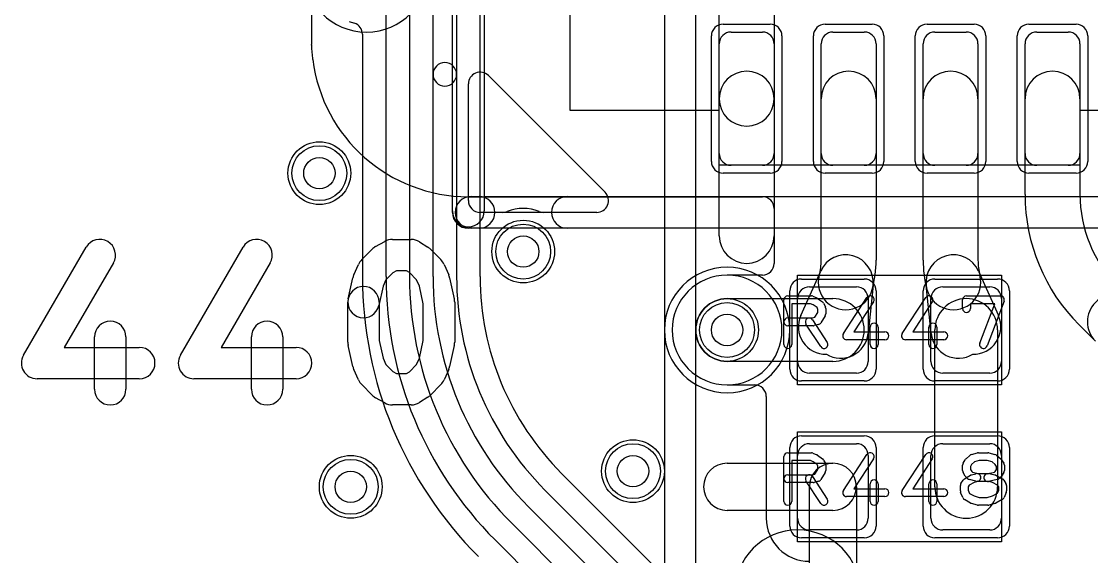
# Model space of a CAD drawing. Extents: x -1.5 to 30.7, y -0.5 to 30.
# Drawn here: x 9.4 to 16.22, y 15.56 to 18.97 of the extents above; entities that cross this region are included whole.
import ezdxf

# ---------------------------------------------------------------- set-up
doc = ezdxf.new("R2010")
doc.units = 0
for name, color, linetype in [('Hole', 1, 'CONTINUOUS'), ('L1', 3, 'CONTINUOUS'), ('L2', 3, 'CONTINUOUS'), ('L3', 3, 'CONTINUOUS'), ('L4', 3, 'CONTINUOUS'), ('MetalMask-A', 176, 'CONTINUOUS'), ('PartsArea-A', 111, 'CONTINUOUS'), ('PartsSilk-A', 221, 'CONTINUOUS'), ('Resist-A', 2, 'CONTINUOUS'), ('Resist-B', 2, 'CONTINUOUS'), ('Silk-A', 140, 'CONTINUOUS')]:
    doc.layers.add(name, color=color, linetype=linetype)

msp = doc.modelspace()

# ---------------------------------------------------------------- linework, layer by layer
at = {"layer": 'Hole'}
for centre in [(11.3, 18), (12.6, 17.5), (13.9, 17), (13.3, 16.1), (11.5, 16)]:
    msp.add_circle(centre, 0.1, dxfattribs=at)
at = {"layer": 'L1'}
for p, q in [((11.24996, 20.325), (11.24996, 18.84996)), ((13.85, 18.475), (13.85, 19.27647)), ((14.2, 19.27647), (14.2, 18.475)), ((13.925, 18.9), (14.125, 18.9)), ((14.575, 18.9), (14.775, 18.9)), ((15.225, 18.9), (15.425, 18.9)), ((15.875, 18.9), (16.075, 18.9)), ((13.85, 18.125), (13.85, 18.825)), ((14.2, 18.825), (14.2, 18.125)), ((14.5, 18.125), (14.5, 18.825)), ((14.85, 18.825), (14.85, 18.125)), ((15.15, 18.125), (15.15, 18.825)), ((15.5, 18.825), (15.5, 18.125)), ((15.8, 18.125), (15.8, 18.825)), ((16.15, 18.825), (16.15, 18.125)), ((13.85, 17.6), (13.85, 18.475)), ((14.2, 18.475), (14.2, 17.6)), ((14.5, 17.44454), (14.5, 18.475)), ((14.85, 18.475), (14.85, 17.44454)), ((15.15, 17.44464), (15.15, 18.475)), ((15.5, 18.475), (15.5, 17.44464)), ((15.8, 17.86421), (15.8, 18.475)), ((16.15, 18.475), (16.15, 17.86421)), ((14.125, 18.05), (13.925, 18.05)), ((14.775, 18.05), (14.575, 18.05)), ((15.425, 18.05), (15.225, 18.05)), ((16.075, 18.05), (15.875, 18.05)), ((12.24996, 17.84996), (14.125, 17.84996)), ((14.2, 17.77496), (14.2, 17.42504)), ((14.125, 17.35004), (13.9, 17.35004)), ((14.36966, 17.092), (14.49681, 17.37582)), ((15.50319, 17.37582), (15.63034, 17.092)), ((14.425, 17.275), (14.725, 17.275)), ((14.8306, 17.28639), (14.79882, 16.97702)), ((15.20118, 16.97702), (15.1694, 17.28639)), ((15.275, 17.275), (15.575, 17.275)), ((13.9, 17.2), (14.575, 17.2)), ((14.35, 16.8), (14.35, 17.2)), ((14.8, 17.2), (14.8, 16.8)), ((15.2, 16.8), (15.2, 17.2)), ((15.65, 17.2), (15.65, 16.8)), ((15.225, 16), (15.225, 17)), ((15.625, 17), (15.625, 16)), ((16.24883, 16.92868), (16.14414, 17.03337)), ((14.575, 16.8), (13.9, 16.8)), ((14.725, 16.725), (14.425, 16.725)), ((15.575, 16.725), (15.275, 16.725)), ((13.9, 16.64996), (14.07496, 16.64996)), ((14.14996, 16.57496), (14.14996, 15.8)), ((14.425, 16.275), (14.725, 16.275)), ((15.275, 16.275), (15.575, 16.275)), ((14.35, 15.8), (14.35, 16.2)), ((14.8, 16.2), (14.8, 15.8)), ((15.2, 15.8), (15.2, 16.2)), ((15.65, 16.2), (15.65, 15.8)), ((13.9, 16.15), (14.575, 16.15)), ((14.425, 15.3), (14.425, 16)), ((14.725, 16), (14.725, 15.3)), ((14.575, 15.85), (13.9, 15.85)), ((14.725, 15.725), (14.425, 15.725)), ((15.575, 15.725), (15.275, 15.725))]:
    msp.add_line(p, q, dxfattribs=at)
for centre in [(11.3, 18), (12.6, 17.5), (13.9, 17), (13.3, 16.1), (11.5, 16)]:
    msp.add_circle(centre, 0.2, dxfattribs=at)
for centre, radius, start, end in [((12.24996, 18.84996), 1, 180, -178.364552), ((13.925, 18.825), 0.075, 90, 180), ((14.125, 18.825), 0.075, 0, 90), ((14.575, 18.825), 0.075, 90, 180), ((14.775, 18.825), 0.075, 0, 90), ((15.225, 18.825), 0.075, 90, 180), ((15.425, 18.825), 0.075, 0, 90), ((15.875, 18.825), 0.075, 90, 180), ((16.075, 18.825), 0.075, 0, 90), ((11.6, 18.79999), 0.35004, 177.398181, -168.609816), ((11.1754, 18.81928), 0.075, -2.598399, 1.63505), ((11.18333, 18.71605), 0.075, 7.145862, 11.389341), ((12.24996, 18.84996), 1, -172.843501, -90), ((14.025, 18.475), 0.175, 0, 180), ((14.675, 18.475), 0.175, 0, 180), ((15.325, 18.475), 0.175, 0, 180), ((15.975, 18.475), 0.175, 0, 180), ((14.025, 18.475), 0.175, 180, 0), ((13.925, 18.125), 0.075, 180, -90), ((14.125, 18.125), 0.075, -90, 0), ((14.575, 18.125), 0.075, 180, -90), ((14.775, 18.125), 0.075, -90, 0), ((15.225, 18.125), 0.075, 180, -90), ((15.425, 18.125), 0.075, -90, 0), ((15.875, 18.125), 0.075, 180, -90), ((16.075, 18.125), 0.075, -90, 0), ((14.125, 17.77496), 0.075, 0, 90), ((16.975, 17.86421), 1.175, 180, -135.00069), ((16.975, 17.86421), 0.825, 180, -135.000982), ((14.025, 17.6), 0.175, 180, 0), ((14.65653, 17.30429), 0.175, -5.871214, 155.874958), ((15.34348, 17.30427), 0.175, 24.132356, -174.135635), ((14.125, 17.42504), 0.075, -90, 0), ((14.13329, 17.44453), 0.36671, -15.003909, 0.001562), ((14.13329, 17.44453), 0.71671, -15.00418, 0.000799), ((15.86734, 17.44463), 0.71734, 179.999201, -165.000802), ((15.86734, 17.44463), 0.36734, 179.99844, -165.000562), ((13.9, 17), 0.35004, 90, -90), ((14.65654, 17.30428), 0.175, 164.994982, -15.003909), ((15.34348, 17.30427), 0.175, -165.001307, 14.999198), ((14.425, 17.2), 0.075, 90, 180), ((14.725, 17.2), 0.075, 0, 90), ((15.275, 17.2), 0.075, 90, 180), ((15.575, 17.2), 0.075, 0, 90), ((13.9, 17), 0.2, 90, -90), ((14.575, 17), 0.2, -90, 90), ((15.425, 17), 0.2, 0, 180), ((16.37257, 17.05242), 0.175, 45.002315, -134.999125), ((14.52937, 17.02045), 0.175, 155.867644, -88.61168), ((15.47063, 17.02045), 0.175, -91.38832, 24.132151), ((14.62474, 16.9949), 0.175, -121.382073, -5.86513), ((15.37526, 16.9949), 0.175, -174.135635, -58.617927), ((14.425, 16.8), 0.075, 180, -90), ((14.725, 16.8), 0.075, -90, 0), ((15.275, 16.8), 0.075, 180, -90), ((15.575, 16.8), 0.075, -90, 0), ((14.07496, 16.57496), 0.075, 0, 90), ((14.425, 16.2), 0.075, 90, 180), ((14.725, 16.2), 0.075, 0, 90), ((15.275, 16.2), 0.075, 90, 180), ((15.575, 16.2), 0.075, 0, 90), ((13.9, 16), 0.15, 90, -90), ((14.575, 16), 0.15, 0, 180), ((14.575, 16), 0.15, -90, 90), ((15.425, 16), 0.2, 180, 0), ((14.425, 15.8), 0.27504, 180, -90), ((14.425, 15.8), 0.075, 180, -90), ((14.725, 15.8), 0.075, -90, 0), ((15.275, 15.8), 0.075, 180, -90), ((15.575, 15.8), 0.075, -90, 0)]:
    msp.add_arc(centre, radius, start, end, dxfattribs=at)
at = {"layer": 'L2'}
for p, q in [((13.49996, 19.5), (13.49996, 15.41559)), ((13.7, 15.41559), (13.7, 19.5))]:
    msp.add_line(p, q, dxfattribs=at)
for centre in [(11.3, 18), (12.6, 17.5), (13.9, 17), (13.3, 16.1), (11.5, 16)]:
    msp.add_circle(centre, 0.2, dxfattribs=at)
for centre, start, end in [((11.6, 19.3), 90, -90), ((11.6, 19.3), -90, 90), ((14.35, 15.325), 90, -90), ((14.35, 15.325), -90, 90)]:
    msp.add_arc(centre, 0.40004, start, end, dxfattribs=at)
at = {"layer": 'L3'}
for centre in [(11.3, 18), (12.6, 17.5), (13.3, 16.1), (11.5, 16)]:
    msp.add_circle(centre, 0.2, dxfattribs=at)
for centre, start, end in [((11.6, 19.3), 90, -90), ((11.6, 19.3), -90, 90), ((13.9, 17), 90, -90), ((13.9, 17), -90, 90)]:
    msp.add_arc(centre, 0.40004, start, end, dxfattribs=at)
at = {"layer": 'L4'}
for p, q in [((12.025, 18.6303), (12.025, 19.90234)), ((12.175, 19.90234), (12.175, 18.6303)), ((12.32504, 17.34059), (12.32504, 19.84931)), ((11.725, 17.34053), (11.725, 19.1)), ((11.875, 19.1), (11.875, 17.34053)), ((11.48998, 18.96769), (11.52373, 18.95641)), ((11.57496, 18.88528), (11.57496, 17.34053)), ((12.025, 17.34059), (12.025, 18.6303)), ((12.175, 18.6303), (12.175, 17.34059)), ((15.26047, 13.66995), (12.84491, 16.08549)), ((12.73882, 15.9794), (15.15437, 13.56385)), ((15.04831, 13.45779), (12.63275, 15.87333)), ((12.52669, 15.76723), (14.94219, 13.35171)), ((14.83613, 13.24565), (12.42062, 15.66116))]:
    msp.add_line(p, q, dxfattribs=at)
for centre in [(11.3, 18), (12.6, 17.5), (13.9, 17), (13.3, 16.1), (11.5, 16)]:
    msp.add_circle(centre, 0.2, dxfattribs=at)
for centre, radius, start, end in [((11.49996, 18.88528), 0.075, 0, 71.521565), ((12.1, 18.6303), 0.075, 0, 180), ((12.1, 18.6303), 0.075, 180, 0), ((14.1, 17.34055), 2.52504, -179.999546, -134.99984), ((14.1, 17.34054), 2.375, -179.999759, -135), ((14.1, 17.34054), 2.225, -179.999742, -135), ((14.1, 17.34058), 2.075, 179.999724, -135), ((14.1, 17.34058), 1.925, 179.999702, -135), ((14.10002, 17.34058), 1.77498, 179.999677, -135.000457), ((13.9, 17), 0.35004, 90, -90), ((13.9, 17), 0.35004, -90, 90)]:
    msp.add_arc(centre, radius, start, end, dxfattribs=at)
at = {"layer": 'MetalMask-A'}
for p, q in [((13.925, 18.9), (14.125, 18.9)), ((14.575, 18.9), (14.775, 18.9)), ((15.225, 18.9), (15.425, 18.9)), ((15.875, 18.9), (16.075, 18.9)), ((13.85, 18.125), (13.85, 18.825)), ((14.2, 18.825), (14.2, 18.125)), ((14.5, 18.125), (14.5, 18.825)), ((14.85, 18.825), (14.85, 18.125)), ((15.15, 18.125), (15.15, 18.825)), ((15.5, 18.825), (15.5, 18.125)), ((15.8, 18.125), (15.8, 18.825)), ((16.15, 18.825), (16.15, 18.125)), ((14.125, 18.05), (13.925, 18.05)), ((14.775, 18.05), (14.575, 18.05)), ((15.425, 18.05), (15.225, 18.05)), ((16.075, 18.05), (15.875, 18.05)), ((14.425, 17.275), (14.725, 17.275)), ((15.275, 17.275), (15.575, 17.275)), ((14.35, 16.8), (14.35, 17.2)), ((14.8, 17.2), (14.8, 16.8)), ((15.2, 16.8), (15.2, 17.2)), ((15.65, 17.2), (15.65, 16.8)), ((14.725, 16.725), (14.425, 16.725)), ((15.575, 16.725), (15.275, 16.725)), ((14.425, 16.275), (14.725, 16.275)), ((15.275, 16.275), (15.575, 16.275)), ((14.35, 15.8), (14.35, 16.2)), ((14.8, 16.2), (14.8, 15.8)), ((15.2, 15.8), (15.2, 16.2)), ((15.65, 16.2), (15.65, 15.8)), ((14.725, 15.725), (14.425, 15.725)), ((15.575, 15.725), (15.275, 15.725))]:
    msp.add_line(p, q, dxfattribs=at)
for centre, start, end in [((13.925, 18.825), 90, 180), ((14.125, 18.825), 0, 90), ((14.575, 18.825), 90, 180), ((14.775, 18.825), 0, 90), ((15.225, 18.825), 90, 180), ((15.425, 18.825), 0, 90), ((15.875, 18.825), 90, 180), ((16.075, 18.825), 0, 90), ((13.925, 18.125), 180, -90), ((14.125, 18.125), -90, 0), ((14.575, 18.125), 180, -90), ((14.775, 18.125), -90, 0), ((15.225, 18.125), 180, -90), ((15.425, 18.125), -90, 0), ((15.875, 18.125), 180, -90), ((16.075, 18.125), -90, 0), ((14.425, 17.2), 90, 180), ((14.725, 17.2), 0, 90), ((15.275, 17.2), 90, 180), ((15.575, 17.2), 0, 90), ((14.425, 16.8), 180, -90), ((14.725, 16.8), -90, 0), ((15.275, 16.8), 180, -90), ((15.575, 16.8), -90, 0), ((14.425, 16.2), 90, 180), ((14.725, 16.2), 0, 90), ((15.275, 16.2), 90, 180), ((15.575, 16.2), 0, 90), ((14.425, 15.8), 180, -90), ((14.725, 15.8), -90, 0), ((15.275, 15.8), 180, -90), ((15.575, 15.8), -90, 0)]:
    msp.add_arc(centre, 0.075, start, end, dxfattribs=at)
at = {"layer": 'PartsArea-A'}
for p, q in [((12.9, 18.4), (12.9, 19.35)), ((13.85, 18.4), (12.9, 18.4)), ((13.85, 18.05), (13.85, 18.4)), ((17.1, 18.4), (16.15, 18.4)), ((16.15, 18.4), (16.15, 18.05)), ((16.15, 18.05), (13.85, 18.05)), ((14.35, 16.65), (14.35, 17.35)), ((14.35, 17.35), (15.65, 17.35)), ((15.65, 17.35), (15.65, 16.65)), ((15.65, 16.65), (14.35, 16.65)), ((14.35, 16.35), (15.65, 16.35)), ((14.35, 15.65), (14.35, 16.35)), ((15.65, 16.35), (15.65, 15.65)), ((15.65, 15.65), (14.35, 15.65))]:
    msp.add_line(p, q, dxfattribs=at)
at = {"layer": 'PartsSilk-A'}
for p, q in [((12.1484, 17.75), (12.1484, 23.25)), ((12.3516, 23.25), (12.3516, 17.8516)), ((12.25, 17.825), (12.25, 18.56893)), ((12.37803, 18.62197), (13.12197, 17.87803)), ((12.3516, 17.8516), (17.6484, 17.8516)), ((13.06893, 17.75), (12.325, 17.75)), ((17.75, 17.6484), (12.25, 17.6484)), ((14.2875, 17.21759), (14.4375, 17.21759)), ((14.44765, 17.21544), (14.47265, 17.20433)), ((14.4772, 17.2017), (14.50776, 17.17948)), ((14.64157, 16.97663), (14.79157, 17.20626)), ((15.01657, 16.97663), (15.16657, 17.20626)), ((15.42639, 17.21759), (15.64306, 17.21759)), ((14.2625, 16.90741), (14.2625, 17.19259)), ((14.4322, 17.16759), (14.3125, 17.16759)), ((14.3125, 17.16759), (14.3125, 16.90741)), ((14.44993, 17.15971), (14.4322, 17.16759)), ((14.47343, 17.14263), (14.44993, 17.15971)), ((14.47917, 17.13114), (14.47343, 17.14263)), ((14.47917, 17.11087), (14.47917, 17.13114)), ((14.51542, 17.17044), (14.52653, 17.14822)), ((14.52917, 17.13704), (14.52917, 17.1037)), ((14.83343, 17.17892), (14.70869, 16.98796)), ((15.20843, 17.17892), (15.08369, 16.98796)), ((15.40139, 17.13704), (15.40139, 17.19259)), ((15.60682, 17.16759), (15.45139, 17.16759)), ((15.45139, 17.16759), (15.45139, 17.13704)), ((15.51135, 16.91629), (15.60682, 17.16759)), ((15.66643, 17.18371), (15.55809, 16.89853)), ((14.2875, 17.07685), (14.44533, 17.07685)), ((14.44453, 17.06553), (14.53898, 16.92109)), ((14.44533, 17.07685), (14.46042, 17.08087)), ((14.46042, 17.08087), (14.47917, 17.11087)), ((14.52537, 17.09045), (14.49759, 17.04601)), ((14.44861, 17.02685), (14.2875, 17.02685)), ((14.49714, 16.89373), (14.40269, 17.03817)), ((14.48283, 17.0351), (14.45505, 17.02769)), ((14.8125, 16.90741), (14.8125, 17.01852)), ((14.8625, 17.01852), (14.8625, 16.90741)), ((15.1875, 16.90741), (15.1875, 17.01852)), ((15.2375, 17.01852), (15.2375, 16.90741)), ((14.90694, 16.93796), (14.6625, 16.93796)), ((14.70869, 16.98796), (14.90694, 16.98796)), ((15.28194, 16.93796), (15.0375, 16.93796)), ((15.08369, 16.98796), (15.28194, 16.98796)), ((14.2625, 15.90741), (14.2625, 16.19259)), ((14.2875, 16.21759), (14.4375, 16.21759)), ((14.44765, 16.21544), (14.47265, 16.20433)), ((14.4772, 16.2017), (14.50776, 16.17948)), ((14.64157, 15.97663), (14.79157, 16.20626)), ((14.83343, 16.17892), (14.70869, 15.98796)), ((15.01657, 15.97663), (15.16657, 16.20626)), ((15.20843, 16.17892), (15.08369, 15.98796)), ((15.42367, 16.17795), (15.44867, 16.20017)), ((15.45841, 16.20552), (15.4973, 16.21663)), ((15.50417, 16.21759), (15.5625, 16.21759)), ((15.56937, 16.21663), (15.60826, 16.20552)), ((15.61701, 16.201), (15.64479, 16.17878)), ((14.4322, 16.16759), (14.3125, 16.16759)), ((14.3125, 16.16759), (14.3125, 15.90741)), ((14.44993, 16.15971), (14.4322, 16.16759)), ((14.47343, 16.14263), (14.44993, 16.15971)), ((14.46042, 16.08087), (14.47917, 16.11087)), ((14.47917, 16.13114), (14.47343, 16.14263)), ((14.47917, 16.11087), (14.47917, 16.13114)), ((14.51542, 16.17044), (14.52653, 16.14822)), ((14.52917, 16.13704), (14.52917, 16.1037)), ((15.40139, 16.1037), (15.40139, 16.13704)), ((15.40519, 16.15029), (15.41908, 16.17251)), ((15.45957, 16.14296), (15.45139, 16.12987)), ((15.45139, 16.12987), (15.45139, 16.11087)), ((15.45139, 16.11087), (15.45997, 16.09715)), ((15.47763, 16.15901), (15.45957, 16.14296)), ((15.50767, 16.16759), (15.47763, 16.15901)), ((15.559, 16.16759), (15.50767, 16.16759)), ((15.5897, 16.15882), (15.559, 16.16759)), ((15.61023, 16.1424), (15.5897, 16.15882)), ((15.60948, 16.09715), (15.61806, 16.11087)), ((15.61806, 16.12987), (15.61023, 16.1424)), ((15.61806, 16.11087), (15.61806, 16.12987)), ((15.65037, 16.17251), (15.66426, 16.15029)), ((15.66806, 16.13704), (15.66806, 16.1037)), ((14.2875, 16.07685), (14.44533, 16.07685)), ((14.49714, 15.89373), (14.40269, 16.03817)), ((14.44453, 16.06553), (14.53898, 15.92109)), ((14.44533, 16.07685), (14.46042, 16.08087)), ((14.52537, 16.09045), (14.49759, 16.04601)), ((15.3913, 16.02066), (15.40519, 16.04288)), ((15.41908, 16.06823), (15.40519, 16.09045)), ((15.41399, 16.05134), (15.45288, 16.07356)), ((15.43371, 16.05269), (15.4226, 16.0638)), ((15.48662, 16.0351), (15.44495, 16.04621)), ((15.45884, 16.07601), (15.48662, 16.08342)), ((15.45997, 16.09715), (15.46432, 16.0928)), ((15.46432, 16.0928), (15.49634, 16.08426)), ((15.49634, 16.08426), (15.57361, 16.08426)), ((15.5576, 16.08377), (15.60574, 16.0934)), ((15.62296, 16.04586), (15.5674, 16.03475)), ((15.58005, 16.08342), (15.60783, 16.07601)), ((15.60574, 16.0934), (15.60948, 16.09715)), ((15.61315, 16.07391), (15.65482, 16.05169)), ((15.64685, 16.0638), (15.63574, 16.05269)), ((15.66426, 16.09045), (15.65037, 16.06823)), ((15.66426, 16.04287), (15.67814, 16.02065)), ((14.44861, 16.02685), (14.2875, 16.02685)), ((14.48283, 16.0351), (14.45505, 16.02769)), ((14.70869, 15.98796), (14.90694, 15.98796)), ((14.8125, 15.90741), (14.8125, 16.01852)), ((14.8625, 16.01852), (14.8625, 15.90741)), ((15.08369, 15.98796), (15.28194, 15.98796)), ((15.1875, 15.90741), (15.1875, 16.01852)), ((15.2375, 16.01852), (15.2375, 15.90741)), ((15.3875, 15.97407), (15.3875, 16.00741)), ((15.44425, 16.01104), (15.4375, 16.00024)), ((15.4375, 16.00024), (15.4375, 15.97907)), ((15.4375, 15.97907), (15.44619, 15.95822)), ((15.47486, 16.02853), (15.44425, 16.01104)), ((15.4995, 16.0351), (15.47486, 16.02853)), ((15.57033, 16.03426), (15.49306, 16.03426)), ((15.59217, 16.02844), (15.57033, 16.03426)), ((15.6254, 16.01072), (15.59217, 16.02844)), ((15.62342, 15.9586), (15.63194, 15.97907)), ((15.63194, 16.00024), (15.6254, 16.01072)), ((15.63194, 15.97907), (15.63194, 16.00024)), ((15.68194, 16.00741), (15.68194, 15.97407)), ((14.90694, 15.93796), (14.6625, 15.93796)), ((15.28194, 15.93796), (15.0375, 15.93796)), ((15.40331, 15.93112), (15.38942, 15.96445)), ((15.45288, 15.89681), (15.41399, 15.91903)), ((15.44619, 15.95822), (15.47506, 15.94173)), ((15.47506, 15.94173), (15.50767, 15.93241)), ((15.50767, 15.93241), (15.559, 15.93241)), ((15.559, 15.93241), (15.59197, 15.94183)), ((15.59197, 15.94183), (15.62342, 15.9586)), ((15.65482, 15.91868), (15.61315, 15.89646)), ((15.68002, 15.96446), (15.66614, 15.93113)), ((15.4973, 15.88337), (15.45841, 15.89448)), ((15.5625, 15.88241), (15.50417, 15.88241)), ((15.60826, 15.89448), (15.56937, 15.88337))]:
    msp.add_line(p, q, dxfattribs=at)
for centre, radius, start, end in [((12.325, 18.56893), 0.075, 45.005402, 180), ((12.325, 17.825), 0.075, 180, -90), ((13.06894, 17.825), 0.075, -90.007639, 45), ((12.25, 17.75), 0.1016, 180, -90), ((14.2875, 17.19259), 0.025, 90, 180), ((14.4375, 17.19259), 0.025, 66.049145, 90), ((14.4625, 17.18148), 0.025, 53.982737, 66.039637), ((14.8125, 17.19259), 0.025, -33.149737, 146.846436), ((15.1875, 17.19259), 0.025, -33.149737, 146.846436), ((15.42639, 17.19259), 0.025, 90, 180), ((15.64306, 17.19259), 0.025, -20.805506, 90), ((14.49306, 17.15926), 0.025, 26.565051, 53.979316), ((14.50417, 17.13704), 0.025, 0, 26.565051), ((15.42639, 17.13704), 0.025, 180, 0), ((14.2875, 17.05185), 0.025, 90, -90), ((14.42361, 17.05185), 0.025, 33.181463, -146.819137), ((14.50417, 17.1037), 0.025, -32.005383, 0), ((14.44861, 17.05185), 0.025, -90, -75.064732), ((14.47639, 17.05926), 0.025, -75.074487, -32.010019), ((14.8375, 17.01852), 0.025, 0, 180), ((15.2125, 17.01852), 0.025, 0, 180), ((14.6625, 16.96296), 0.025, 146.850263, -90), ((14.90694, 16.96296), 0.025, -90, 90), ((15.0375, 16.96296), 0.025, 146.850263, -90), ((15.28194, 16.96296), 0.025, -90, 90), ((14.2875, 16.90741), 0.025, 180, 0), ((14.51806, 16.90741), 0.025, -146.818537, 33.180863), ((14.8375, 16.90741), 0.025, 180, 0), ((15.2125, 16.90741), 0.025, 180, 0), ((15.53472, 16.90741), 0.025, 159.194494, -20.801805), ((14.2875, 16.19259), 0.025, 90, 180), ((14.4375, 16.19259), 0.025, 66.049145, 90), ((14.4625, 16.18148), 0.025, 53.982737, 66.039637), ((14.49306, 16.15926), 0.025, 26.565051, 53.979316), ((14.8125, 16.19259), 0.025, -33.149737, 146.846436), ((15.1875, 16.19259), 0.025, -33.149737, 146.846436), ((15.44028, 16.15926), 0.025, 131.627831, 147.994617), ((15.46528, 16.18148), 0.025, 105.948544, 131.62783), ((15.50417, 16.19259), 0.025, 90, 105.948544), ((15.5625, 16.19259), 0.025, 74.051456, 90), ((15.60139, 16.18148), 0.025, 51.333033, 74.051456), ((15.62917, 16.15926), 0.025, 32.005383, 51.333033), ((14.50417, 16.13704), 0.025, 0, 26.565051), ((15.42639, 16.13704), 0.025, 147.994617, 180), ((15.64306, 16.13704), 0.025, 0, 32.005383), ((14.2875, 16.05185), 0.025, 90, -90), ((14.42361, 16.05185), 0.025, 33.181463, -146.819137), ((14.47639, 16.05926), 0.025, -75.074487, -32.010019), ((14.50417, 16.1037), 0.025, -32.005383, 0), ((14.8375, 16.01852), 0.025, 0, 180), ((15.2125, 16.01852), 0.025, 0, 180), ((15.42639, 16.1037), 0.025, 180, -147.994617), ((15.42639, 16.02963), 0.025, 119.733511, 147.989981), ((15.44028, 16.08148), 0.025, -147.994617, -135), ((15.45139, 16.07037), 0.025, -135, -104.925513), ((15.46528, 16.05185), 0.025, 104.925513, 119.741708), ((15.49306, 16.05926), 0.025, -75.074487, 104.935268), ((15.5625, 16.05926), 0.025, 101.305437, -78.692051), ((15.57361, 16.05926), 0.025, 75.074487, 90), ((15.60139, 16.05185), 0.025, 61.938299, 75.064732), ((15.61806, 16.07037), 0.025, -78.694563, -45), ((15.62917, 16.08148), 0.025, -45, -32.005383), ((15.64306, 16.02963), 0.025, 31.985944, 61.931795), ((15.64306, 16.1037), 0.025, -32.005383, 0), ((14.44861, 16.05185), 0.025, -90, -75.064732), ((14.6625, 15.96296), 0.025, 146.850263, -90), ((14.90694, 15.96296), 0.025, -90, 90), ((15.0375, 15.96296), 0.025, 146.850263, -90), ((15.28194, 15.96296), 0.025, -90, 90), ((15.4125, 16.00741), 0.025, 147.994617, 180), ((15.4125, 15.97407), 0.025, 180, -157.376473), ((15.49306, 16.05926), 0.025, -104.925513, -90), ((15.65694, 16.00741), 0.025, 0, 31.991474), ((15.65694, 15.97407), 0.025, -22.605762, 0), ((14.2875, 15.90741), 0.025, 180, 0), ((14.51806, 15.90741), 0.025, -146.818537, 33.180863), ((14.8375, 15.90741), 0.025, 180, 0), ((15.2125, 15.90741), 0.025, 180, 0), ((15.42639, 15.94074), 0.025, -157.373085, -119.741708), ((15.64306, 15.94074), 0.025, -61.938299, -22.608878), ((15.46528, 15.91852), 0.025, -119.733511, -105.94345), ((15.50417, 15.90741), 0.025, -105.948544, -90), ((15.5625, 15.90741), 0.025, -90, -74.05655), ((15.60139, 15.91852), 0.025, -74.051456, -61.931795)]:
    msp.add_arc(centre, radius, start, end, dxfattribs=at)
at = {"layer": 'Resist-A'}
for p, q in [((13.875, 18.95), (14.175, 18.95)), ((14.525, 18.95), (14.825, 18.95)), ((15.175, 18.95), (15.475, 18.95)), ((15.825, 18.95), (16.125, 18.95)), ((13.8, 18.075), (13.8, 18.875)), ((14.25, 18.875), (14.25, 18.075)), ((14.45, 18.075), (14.45, 18.875)), ((14.9, 18.875), (14.9, 18.075)), ((15.1, 18.075), (15.1, 18.875)), ((15.55, 18.875), (15.55, 18.075)), ((15.75, 18.075), (15.75, 18.875)), ((16.2, 18.875), (16.2, 18.075)), ((14.175, 18), (13.875, 18)), ((14.825, 18), (14.525, 18)), ((15.475, 18), (15.175, 18)), ((16.125, 18), (15.825, 18)), ((14.375, 17.325), (14.775, 17.325)), ((15.225, 17.325), (15.625, 17.325)), ((14.3, 16.75), (14.3, 17.25)), ((14.85, 17.25), (14.85, 16.75)), ((15.15, 16.75), (15.15, 17.25)), ((15.7, 17.25), (15.7, 16.75)), ((14.775, 16.675), (14.375, 16.675)), ((15.625, 16.675), (15.225, 16.675)), ((14.375, 16.325), (14.775, 16.325)), ((15.225, 16.325), (15.625, 16.325)), ((14.3, 15.75), (14.3, 16.25)), ((14.85, 16.25), (14.85, 15.75)), ((15.15, 15.75), (15.15, 16.25)), ((15.7, 16.25), (15.7, 15.75)), ((14.775, 15.675), (14.375, 15.675)), ((15.625, 15.675), (15.225, 15.675))]:
    msp.add_line(p, q, dxfattribs=at)
for centre in [(11.3, 18), (12.6, 17.5), (13.9, 17), (13.3, 16.1), (11.5, 16)]:
    msp.add_circle(centre, 0.175, dxfattribs=at)
for centre, start, end in [((13.875, 18.875), 90, 180), ((14.175, 18.875), 0, 90), ((14.525, 18.875), 90, 180), ((14.825, 18.875), 0, 90), ((15.175, 18.875), 90, 180), ((15.475, 18.875), 0, 90), ((15.825, 18.875), 90, 180), ((16.125, 18.875), 0, 90), ((13.875, 18.075), 180, -90), ((14.175, 18.075), -90, 0), ((14.525, 18.075), 180, -90), ((14.825, 18.075), -90, 0), ((15.175, 18.075), 180, -90), ((15.475, 18.075), -90, 0), ((15.825, 18.075), 180, -90), ((16.125, 18.075), -90, 0), ((14.375, 17.25), 90, 180), ((14.775, 17.25), 0, 90), ((15.225, 17.25), 90, 180), ((15.625, 17.25), 0, 90), ((14.375, 16.75), 180, -90), ((14.775, 16.75), -90, 0), ((15.225, 16.75), 180, -90), ((15.625, 16.75), -90, 0), ((14.375, 16.25), 90, 180), ((14.775, 16.25), 0, 90), ((15.225, 16.25), 90, 180), ((15.625, 16.25), 0, 90), ((14.375, 15.75), 180, -90), ((14.775, 15.75), -90, 0), ((15.225, 15.75), 180, -90), ((15.625, 15.75), -90, 0)]:
    msp.add_arc(centre, 0.075, start, end, dxfattribs=at)
at = {"layer": 'Resist-B'}
for centre in [(11.3, 18), (12.6, 17.5), (13.9, 17), (13.3, 16.1), (11.5, 16)]:
    msp.add_circle(centre, 0.175, dxfattribs=at)
at = {"layer": 'Silk-A'}
for p, q in [((12.1484, 17.75962), (12.1484, 19.85456)), ((12.3516, 19.85456), (12.3516, 17.75962)), ((12.25, 17.825), (12.25, 18.56893)), ((12.37803, 18.62197), (13.12197, 17.87803)), ((12.26776, 17.8516), (12.31835, 17.8516)), ((12.88165, 17.8516), (16.41835, 17.8516)), ((12.4701, 17.75), (12.325, 17.75)), ((13.06893, 17.75), (12.7299, 17.75)), ((12.31835, 17.6484), (12.26776, 17.6484)), ((16.41835, 17.6484), (12.88165, 17.6484)), ((11.65838, 17.53159), (11.71764, 17.56493)), ((11.76667, 17.57778), (11.88519, 17.57778)), ((11.93927, 17.56189), (11.99112, 17.52855)), ((9.41352, 16.8391), (9.81352, 17.52799)), ((10.41352, 16.8391), (10.81352, 17.52799)), ((11.57003, 17.4485), (11.6367, 17.51516)), ((12.00775, 17.51515), (12.07441, 17.44849)), ((9.98648, 17.42757), (9.6737, 16.88889)), ((10.98648, 17.42757), (10.6737, 16.88889)), ((11.51973, 17.35172), (11.54936, 17.41839)), ((12.09508, 17.41839), (12.12471, 17.35172)), ((11.76841, 17.36402), (11.72458, 17.3202)), ((11.79287, 17.37778), (11.76841, 17.36402)), ((11.85581, 17.37778), (11.79287, 17.37778)), ((11.87392, 17.36614), (11.85581, 17.37778)), ((11.91986, 17.3202), (11.87392, 17.36614)), ((11.48386, 17.19947), (11.51349, 17.3328)), ((11.70656, 17.27964), (11.6791, 17.15609)), ((11.72458, 17.3202), (11.70656, 17.27964)), ((11.93788, 17.27964), (11.91986, 17.3202)), ((11.96296, 17.1668), (11.93788, 17.27964)), ((12.13095, 17.3328), (12.16058, 17.19947)), ((11.48148, 16.92222), (11.48148, 17.17778)), ((11.68148, 17.17778), (11.68148, 16.9332)), ((11.96296, 16.9332), (11.96296, 17.1668)), ((12.16296, 17.17778), (12.16296, 16.92222)), ((9.86667, 16.62222), (9.86667, 16.95556)), ((10.06667, 16.95556), (10.06667, 16.62222)), ((10.86667, 16.62222), (10.86667, 16.95556)), ((11.06667, 16.95556), (11.06667, 16.62222)), ((11.68148, 16.9332), (11.70656, 16.82036)), ((11.93788, 16.82036), (11.96296, 16.9332)), ((9.6737, 16.88889), (10.15185, 16.88889)), ((10.6737, 16.88889), (11.15185, 16.88889)), ((11.51349, 16.7672), (11.48386, 16.90053)), ((12.16058, 16.90053), (12.13095, 16.7672)), ((11.70656, 16.82036), (11.72458, 16.7798)), ((11.91986, 16.7798), (11.93788, 16.82036)), ((11.54936, 16.68161), (11.51973, 16.74828)), ((11.72458, 16.7798), (11.76841, 16.73598)), ((11.76841, 16.73598), (11.79287, 16.72222)), ((11.79287, 16.72222), (11.85581, 16.72222)), ((11.85581, 16.72222), (11.87392, 16.73386)), ((11.87392, 16.73386), (11.91986, 16.7798)), ((12.12471, 16.74828), (12.09508, 16.68161)), ((10.15185, 16.68889), (9.5, 16.68889)), ((11.15185, 16.68889), (10.5, 16.68889)), ((11.6367, 16.58484), (11.57003, 16.6515)), ((12.07441, 16.65151), (12.00775, 16.58485)), ((11.71764, 16.53507), (11.65838, 16.56841)), ((11.88519, 16.52222), (11.76667, 16.52222)), ((11.99112, 16.57145), (11.93927, 16.53811))]:
    msp.add_line(p, q, dxfattribs=at)
for centre, radius, start, end in [((12.325, 18.56893), 0.075, 45.005402, 180), ((12.26776, 17.75), 0.1016, 90, -90), ((12.325, 17.825), 0.075, 180, -90), ((12.31835, 17.75), 0.1016, -90, 90), ((12.88165, 17.75), 0.1016, 90, -90), ((13.06894, 17.825), 0.075, -90.007639, 45), ((12.25, 17.75962), 0.1016, 180, 0), ((12.4701, 17.825), 0.075, -90, -68.20994), ((12.6, 17.5), 0.275, 68.21484, 111.78516), ((12.7299, 17.825), 0.075, -111.79006, -90), ((9.9, 17.47778), 0.1, -30.139308, 149.858655), ((10.9, 17.47778), 0.1, -30.139308, 149.858655), ((11.76667, 17.47778), 0.1, 90, 119.361811), ((11.88519, 17.47778), 0.1, 57.260298, 90), ((11.70741, 17.44444), 0.1, 119.361811, 134.995949), ((11.93704, 17.44444), 0.1, 45, 57.260298), ((11.64074, 17.37778), 0.1, 134.995949, 156.039256), ((12.0037, 17.37778), 0.1, 23.960744, 45), ((11.61111, 17.31111), 0.1, 156.039256, 167.473057), ((12.03333, 17.31111), 0.1, 12.526943, 23.960744), ((11.58148, 17.17778), 0.1, 0, 180), ((11.58148, 17.17778), 0.1, 167.473057, -12.529263), ((12.06296, 17.17778), 0.1, 0, 12.526943), ((9.96667, 16.95556), 0.1, 0, 180), ((10.96667, 16.95556), 0.1, 0, 180), ((10.15185, 16.78889), 0.1, -90, 90), ((11.15185, 16.78889), 0.1, -90, 90), ((11.58148, 16.92222), 0.1, 180, -167.473057), ((12.06296, 16.92222), 0.1, -12.526943, 0), ((9.5, 16.78889), 0.1, 149.860692, -90), ((10.5, 16.78889), 0.1, 149.860692, -90), ((11.61111, 16.78889), 0.1, -167.473057, -156.039256), ((12.03333, 16.78889), 0.1, -23.960744, -12.526943), ((11.64074, 16.72222), 0.1, -156.039256, -134.995949), ((12.0037, 16.72222), 0.1, -45, -23.960744), ((9.96667, 16.62222), 0.1, 180, 0), ((10.96667, 16.62222), 0.1, 180, 0), ((11.70741, 16.65556), 0.1, -134.995949, -119.361811), ((11.93704, 16.65556), 0.1, -57.260298, -45), ((11.76667, 16.62222), 0.1, -119.361811, -90), ((11.88519, 16.62222), 0.1, -90, -57.260298)]:
    msp.add_arc(centre, radius, start, end, dxfattribs=at)

doc.saveas('drawing.dxf')
